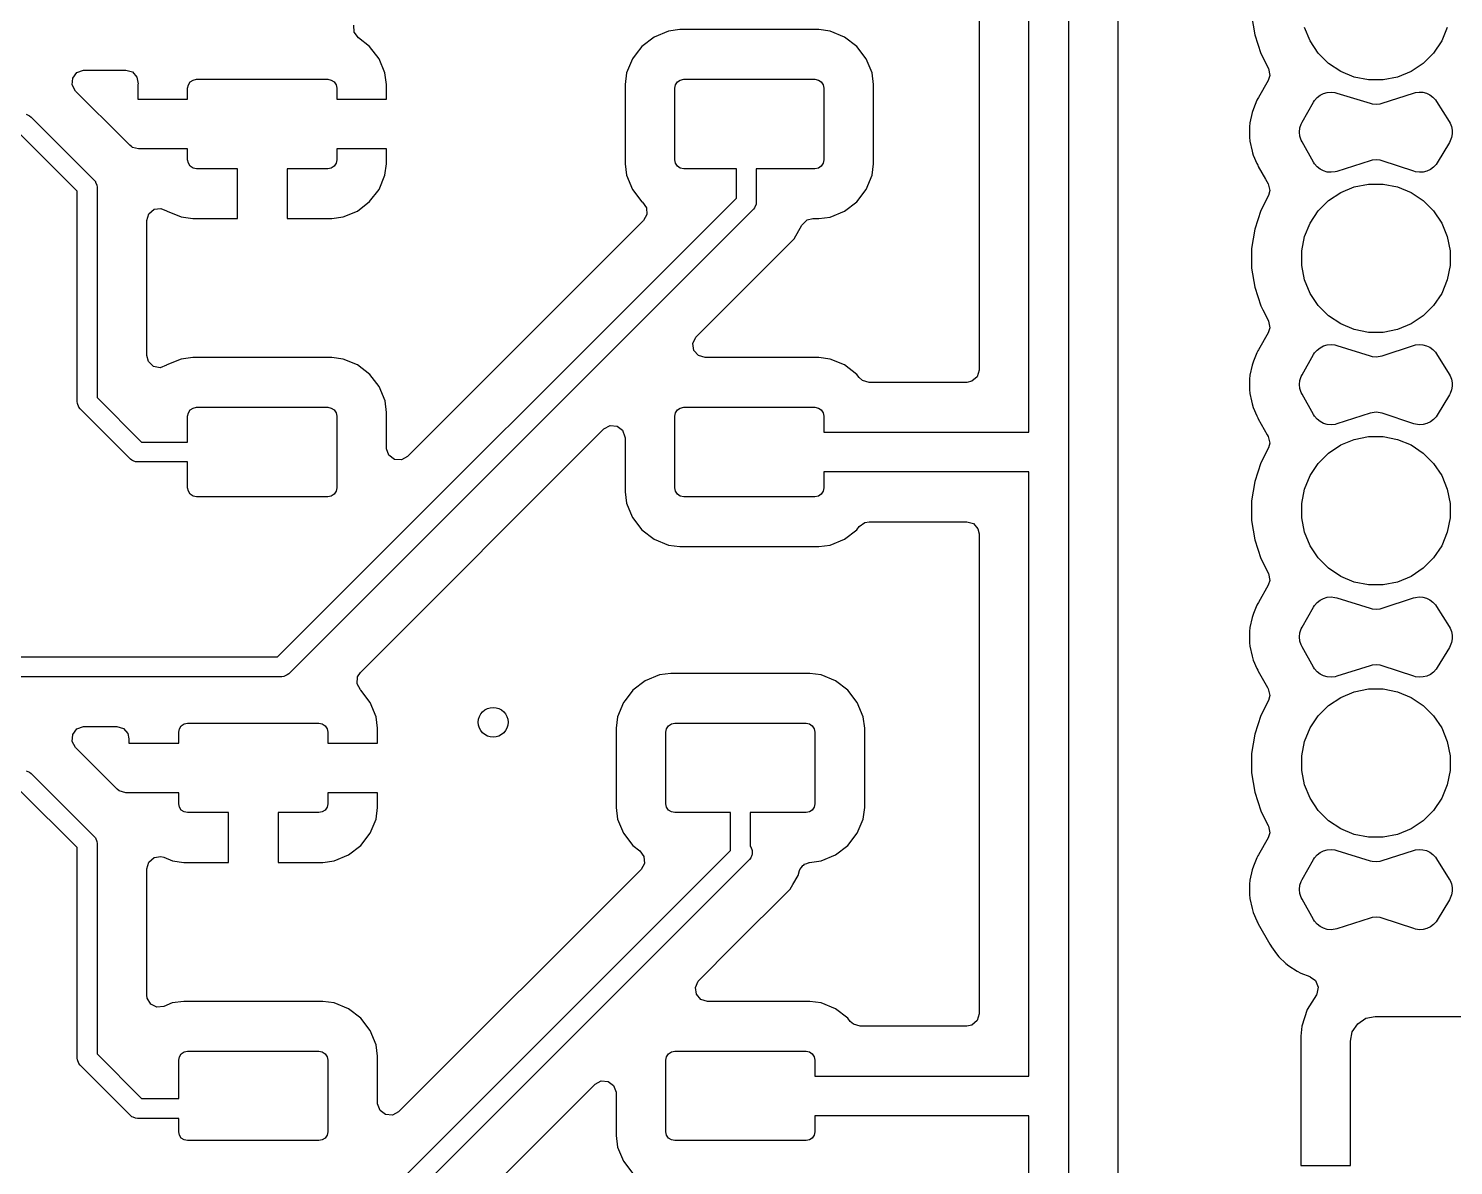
# Model space of a CAD drawing. Header units: millimetres. Extents: x 69 to 174, y -160 to -92.
# Drawn here: x 96.25 to 110.58, y -112.36 to -100.92 of the extents above; entities that cross this region are included whole.
import ezdxf

# ---------------------------------------------------------------- set-up
doc = ezdxf.new("R2010")
doc.units = ezdxf.units.MM
doc.layers.add('Front', color=13, linetype='CONTINUOUS', true_color=0xc83434)

msp = doc.modelspace()

# ---------------------------------------------------------------- linework, layer by layer
at = {"layer": 'Front', "linetype": 'CONTINUOUS'}
for p, q in [((107.2105, -114.163986), (107.2105, -95.241519)), ((106.71, -98.71), (106.71, -105.06)), ((106.31, -104.986), (106.31, -98.782)), ((105.8095, -99.4065), (105.8095, -104.3615)), ((99.525328, -100.96187), (99.521173, -100.892124)), ((108.5515, -100.794331), (108.58229, -100.988735)), ((99.56653, -101.018298), (99.525328, -100.96187)), ((99.679792, -101.105207), (99.56653, -101.018298)), ((102.541202, -101.0102), (102.417851, -101.104851)), ((102.541205, -101.010198), (102.541202, -101.010199)), ((102.541202, -101.010199), (102.541202, -101.0102)), ((102.684848, -100.950699), (102.541205, -101.010198)), ((102.684857, -100.950696), (102.684848, -100.950699)), ((102.800296, -100.9355), (102.684857, -100.950696)), ((104.197701, -100.9355), (102.800296, -100.9355)), ((104.313149, -100.950698), (104.197701, -100.9355)), ((104.313151, -100.950699), (104.313149, -100.950698)), ((104.456794, -101.010198), (104.313151, -100.950699)), ((104.456798, -101.0102), (104.456794, -101.010198)), ((104.580149, -101.104851), (104.456798, -101.0102)), ((108.58229, -100.988735), (108.643117, -101.175938)), ((109.140559, -101.049457), (109.084295, -100.913623)), ((109.222242, -101.171704), (109.140559, -101.049457)), ((110.463441, -101.049457), (110.381758, -101.171704)), ((110.519705, -100.913623), (110.463441, -101.049457)), ((99.774366, -101.228457), (99.679792, -101.105207)), ((102.361703, -101.178025), (102.323198, -101.228205)), ((102.417851, -101.104851), (102.361703, -101.178025)), ((104.6748, -101.228202), (104.580149, -101.104851)), ((108.643117, -101.175938), (108.720905, -101.328604)), ((109.326205, -101.275667), (109.222242, -101.171704)), ((110.381758, -101.171704), (110.277795, -101.275667)), ((99.774366, -101.228458), (99.774366, -101.228457)), ((99.833812, -101.371975), (99.774366, -101.228458)), ((102.323198, -101.228205), (102.263699, -101.371848)), ((104.734301, -101.371849), (104.6748, -101.228202)), ((108.720905, -101.328604), (108.733801, -101.397273)), ((109.448452, -101.35735), (109.326205, -101.275667)), ((110.277795, -101.275667), (110.155548, -101.35735)), ((96.687476, -101.492858), (96.69246, -101.423166)), ((96.69246, -101.423166), (96.734332, -101.367233)), ((96.734332, -101.367233), (96.799796, -101.342816)), ((96.799796, -101.342816), (96.808642, -101.3425)), ((96.808642, -101.3425), (97.226672, -101.3425)), ((97.226672, -101.3425), (97.293711, -101.362185)), ((97.293711, -101.362185), (97.339466, -101.414989)), ((97.339466, -101.414989), (97.349612, -101.482679)), ((97.349612, -101.482679), (97.349, -101.487329)), ((97.855851, -101.491558), (97.87536, -101.46236)), ((97.87536, -101.46236), (97.904558, -101.442851)), ((97.904558, -101.442851), (97.939, -101.436)), ((97.939, -101.436), (99.259, -101.436)), ((99.259, -101.436), (99.293442, -101.442851)), ((99.293442, -101.442851), (99.32264, -101.46236)), ((99.32264, -101.46236), (99.342149, -101.491558)), ((99.833814, -101.37198), (99.833812, -101.371975)), ((99.849, -101.487329), (99.833814, -101.37198)), ((102.263698, -101.37185), (102.2485, -101.487298)), ((102.263699, -101.371848), (102.263698, -101.37185)), ((102.755851, -101.491558), (102.77536, -101.46236)), ((102.77536, -101.46236), (102.804558, -101.442851)), ((102.804558, -101.442851), (102.839, -101.436)), ((102.839, -101.436), (104.159, -101.436)), ((104.159, -101.436), (104.193442, -101.442851)), ((104.193442, -101.442851), (104.22264, -101.46236)), ((104.22264, -101.46236), (104.242149, -101.491558)), ((104.734301, -101.37185), (104.734301, -101.371849)), ((104.734303, -101.371857), (104.734301, -101.37185)), ((104.749499, -101.487296), (104.734303, -101.371857)), ((108.718233, -101.446155), (108.6205, -101.618167)), ((108.733801, -101.397273), (108.718233, -101.446155)), ((109.584286, -101.413614), (109.448452, -101.35735)), ((109.728487, -101.442298), (109.584286, -101.413614)), ((109.875513, -101.442298), (109.728487, -101.442298)), ((110.019714, -101.413614), (109.875513, -101.442298)), ((110.155548, -101.35735), (110.019714, -101.413614)), ((96.720961, -101.554181), (96.687476, -101.492858)), ((97.206258, -102.039478), (96.720961, -101.554181)), ((97.349, -101.487329), (97.349, -101.636)), ((97.849, -101.526), (97.855851, -101.491558)), ((97.849, -101.636), (97.849, -101.526)), ((99.342149, -101.491558), (99.349, -101.526)), ((99.349, -101.526), (99.349, -101.636)), ((99.849, -101.636), (99.849, -101.487329)), ((102.2485, -101.487298), (102.2485, -102.284703)), ((102.749, -101.526), (102.755851, -101.491558)), ((102.749, -102.246), (102.749, -101.526)), ((104.242149, -101.491558), (104.249, -101.526)), ((104.249, -101.526), (104.249, -102.246)), ((104.749499, -101.487298), (104.749499, -101.487296)), ((104.749499, -101.4873), (104.749499, -101.487298)), ((104.7495, -102.284701), (104.749499, -101.4873)), ((108.6205, -101.618167), (108.614463, -101.629104)), ((109.184731, -101.649287), (109.209965, -101.619922)), ((109.209965, -101.619922), (109.240375, -101.595957)), ((109.240375, -101.595957), (109.274826, -101.578287)), ((109.274826, -101.578287), (109.312032, -101.567572)), ((109.312032, -101.567572), (109.350604, -101.564211)), ((109.350604, -101.564211), (109.389102, -101.56833)), ((109.389102, -101.56833), (109.40773, -101.573619)), ((109.40773, -101.573619), (109.743712, -101.677468)), ((109.864385, -101.676661), (110.180686, -101.574239)), ((110.180686, -101.574239), (110.198849, -101.568823)), ((110.198849, -101.568823), (110.236456, -101.564142)), ((110.236456, -101.564142), (110.274272, -101.566623)), ((110.274272, -101.566623), (110.310945, -101.576177)), ((110.310945, -101.576177), (110.345164, -101.592462)), ((110.345164, -101.592462), (110.375707, -101.614897)), ((110.375707, -101.614897), (110.401481, -101.642679)), ((97.349, -101.636), (97.849, -101.636)), ((99.349, -101.636), (99.849, -101.636)), ((108.55641, -101.770607), (108.534966, -101.872148)), ((108.556413, -101.770596), (108.55641, -101.770607)), ((108.569013, -101.731391), (108.556413, -101.770596)), ((108.569014, -101.731388), (108.569013, -101.731391)), ((108.604724, -101.647275), (108.569014, -101.731388)), ((108.614463, -101.629104), (108.604724, -101.647275)), ((109.059998, -101.867911), (109.174778, -101.665898)), ((109.174778, -101.665898), (109.184731, -101.649287)), ((109.743712, -101.677468), (109.763398, -101.683035)), ((109.763398, -101.683035), (109.804114, -101.686934)), ((109.804114, -101.686934), (109.844776, -101.682491)), ((109.844776, -101.682491), (109.864385, -101.676661)), ((110.401481, -101.642679), (110.411899, -101.658513)), ((110.411899, -101.658513), (110.538898, -101.861711)), ((96.223054, -101.787921), (96.259102, -101.802853)), ((96.259102, -101.802853), (96.274256, -101.815289)), ((96.274256, -101.815289), (96.908255, -102.449289)), ((108.530638, -101.9131), (108.530386, -102.016912)), ((108.534966, -101.872148), (108.530638, -101.91309)), ((108.530638, -101.91309), (108.530638, -101.9131)), ((109.037667, -101.925273), (109.050268, -101.886066)), ((109.050268, -101.886066), (109.059998, -101.867911)), ((110.538898, -101.861711), (110.5483, -101.877547)), ((110.5483, -101.877547), (110.561774, -101.911819)), ((110.561774, -101.911819), (110.56875, -101.947978)), ((96.737545, -102.561421), (96.162123, -101.986)), ((97.206261, -102.03948), (97.206258, -102.039478)), ((97.266467, -102.099686), (97.206261, -102.03948)), ((108.530386, -102.016912), (108.530387, -102.016923)), ((108.530387, -102.016923), (108.534514, -102.057875)), ((108.534514, -102.057875), (108.534515, -102.057884)), ((108.534515, -102.057884), (108.555472, -102.15955)), ((109.033339, -101.966228), (109.037667, -101.925273)), ((109.037468, -102.007203), (109.033339, -101.966228)), ((109.04988, -102.04647), (109.037468, -102.007203)), ((109.059522, -102.064672), (109.04988, -102.04647)), ((110.549477, -102.055497), (110.540286, -102.071457)), ((110.562495, -102.02105), (110.549477, -102.055497)), ((110.568993, -101.984802), (110.562495, -102.02105)), ((110.56875, -101.947978), (110.568993, -101.984802)), ((97.287104, -102.116315), (97.266467, -102.099686)), ((97.289699, -102.117077), (97.287104, -102.116315)), ((97.294717, -102.120833), (97.289699, -102.117077)), ((97.324706, -102.127356), (97.294717, -102.120833)), ((97.354143, -102.136), (97.324706, -102.127356)), ((97.849, -102.136), (97.354143, -102.136)), ((97.849, -102.246), (97.849, -102.136)), ((99.849, -102.136), (99.349, -102.136)), ((99.349, -102.136), (99.349, -102.246)), ((99.849, -102.28467), (99.849, -102.136)), ((108.555472, -102.15955), (108.555474, -102.159558)), ((108.555474, -102.159558), (108.560286, -102.174783)), ((108.560286, -102.174783), (108.567886, -102.198825)), ((108.567886, -102.198825), (108.603183, -102.283095)), ((109.174392, -102.269141), (109.059522, -102.064672)), ((110.540286, -102.071457), (110.416737, -102.275084)), ((97.855851, -102.280442), (97.849, -102.246)), ((97.87536, -102.30964), (97.855851, -102.280442)), ((97.904558, -102.329149), (97.87536, -102.30964)), ((97.939, -102.336), (97.904558, -102.329149)), ((98.349, -102.336), (97.939, -102.336)), ((98.349, -102.836), (98.349, -102.336)), ((99.259, -102.336), (98.849, -102.336)), ((98.849, -102.336), (98.849, -102.836)), ((99.293442, -102.329149), (99.259, -102.336)), ((99.32264, -102.30964), (99.293442, -102.329149)), ((99.342149, -102.280442), (99.32264, -102.30964)), ((99.349, -102.246), (99.342149, -102.280442)), ((99.833814, -102.400019), (99.849, -102.28467)), ((102.2485, -102.284703), (102.263696, -102.400142)), ((102.755851, -102.280442), (102.749, -102.246)), ((102.77536, -102.30964), (102.755851, -102.280442)), ((102.804558, -102.329149), (102.77536, -102.30964)), ((102.839, -102.336), (102.804558, -102.329149)), ((103.368945, -102.336), (102.839, -102.336)), ((103.368945, -102.630978), (103.368945, -102.336)), ((104.159, -102.336), (103.568945, -102.336)), ((103.568945, -102.336), (103.568945, -102.6724)), ((104.193442, -102.329149), (104.159, -102.336)), ((104.22264, -102.30964), (104.193442, -102.329149)), ((104.242149, -102.280442), (104.22264, -102.30964)), ((104.249, -102.246), (104.242149, -102.280442)), ((104.734301, -102.400151), (104.7495, -102.284701)), ((108.603183, -102.283095), (108.612825, -102.301297)), ((108.612825, -102.301297), (108.618808, -102.312264)), ((108.618808, -102.312264), (108.691099, -102.440943)), ((109.184378, -102.285948), (109.174392, -102.269141)), ((109.209775, -102.315661), (109.184378, -102.285948)), ((109.240454, -102.339882), (109.209775, -102.315661)), ((109.275249, -102.357691), (109.240454, -102.339882)), ((109.742393, -102.255815), (109.409401, -102.361767)), ((109.762491, -102.24999), (109.742393, -102.255815)), ((109.804123, -102.245852), (109.762491, -102.24999)), ((109.845708, -102.250442), (109.804123, -102.245852)), ((109.865742, -102.256485), (109.845708, -102.250442)), ((110.183041, -102.361254), (109.865742, -102.256485)), ((110.349737, -102.342746), (110.315108, -102.359442)), ((110.380542, -102.319746), (110.349737, -102.342746)), ((110.40639, -102.29129), (110.380542, -102.319746)), ((110.416737, -102.275084), (110.40639, -102.29129)), ((96.908255, -102.449289), (96.920692, -102.464442)), ((96.920692, -102.464442), (96.922746, -102.469402)), ((96.922746, -102.469402), (96.935624, -102.500491)), ((99.774366, -102.543541), (99.833812, -102.400024)), ((99.833812, -102.400024), (99.833814, -102.400019)), ((102.263696, -102.400142), (102.263699, -102.400151)), ((102.263699, -102.400151), (102.323093, -102.543541)), ((104.6748, -102.543798), (104.734301, -102.400151)), ((108.691099, -102.440943), (108.717571, -102.488062)), ((108.717571, -102.488062), (108.733245, -102.556151)), ((109.312838, -102.368412), (109.275249, -102.357691)), ((109.351793, -102.371636), (109.312838, -102.368412)), ((109.390633, -102.367242), (109.351793, -102.371636)), ((109.409401, -102.361767), (109.390633, -102.367242)), ((110.201432, -102.366862), (110.183041, -102.361254)), ((110.239567, -102.371727), (110.201432, -102.366862)), ((110.277929, -102.369223), (110.239567, -102.371727)), ((110.315108, -102.359442), (110.277929, -102.369223)), ((96.737545, -104.679), (96.737545, -102.561421)), ((96.935624, -102.500491), (96.937545, -102.52)), ((96.937545, -102.52), (96.937545, -104.637578)), ((98.753923, -107.246), (103.368945, -102.630978)), ((99.679792, -102.666792), (99.774366, -102.543542)), ((99.774366, -102.543542), (99.774366, -102.543541)), ((102.323093, -102.543541), (102.3232, -102.543798)), ((102.3232, -102.543798), (102.417851, -102.667149)), ((104.580149, -102.667149), (104.6748, -102.543798)), ((108.719948, -102.605092), (108.643117, -102.755879)), ((108.733245, -102.556151), (108.719948, -102.605092)), ((109.326205, -102.656151), (109.448452, -102.574468)), ((109.448452, -102.574468), (109.584286, -102.518204)), ((109.584286, -102.518204), (109.728487, -102.48952)), ((109.728487, -102.48952), (109.875513, -102.48952)), ((109.875513, -102.48952), (110.019714, -102.518204)), ((110.019714, -102.518204), (110.155548, -102.574468)), ((110.155548, -102.574468), (110.277795, -102.656151)), ((97.45773, -102.78969), (97.510534, -102.743935)), ((97.510534, -102.743935), (97.579692, -102.733991)), ((97.579692, -102.733991), (97.637536, -102.758357)), ((97.637536, -102.758357), (97.641455, -102.761364)), ((97.641455, -102.761364), (97.641458, -102.761366)), ((97.641458, -102.761366), (97.784975, -102.820812)), ((103.539656, -102.74311), (98.866056, -107.416711)), ((99.413024, -102.820812), (99.556541, -102.761366)), ((99.556541, -102.761366), (99.556542, -102.761366)), ((99.556542, -102.761366), (99.679792, -102.666792)), ((102.417851, -102.667149), (102.422859, -102.670992)), ((102.422859, -102.670992), (102.464063, -102.727416)), ((102.464063, -102.727416), (102.468221, -102.797162)), ((103.552093, -102.727957), (103.539656, -102.74311)), ((103.567024, -102.691909), (103.552093, -102.727957)), ((103.568945, -102.6724), (103.567024, -102.691909)), ((104.313151, -102.821301), (104.456798, -102.7618)), ((104.456798, -102.7618), (104.580149, -102.667149)), ((108.643117, -102.755879), (108.58229, -102.943082)), ((109.140559, -102.882361), (109.222242, -102.760114)), ((109.222242, -102.760114), (109.326205, -102.656151)), ((110.277795, -102.656151), (110.381758, -102.760114)), ((110.381758, -102.760114), (110.463441, -102.882361)), ((97.438045, -102.856729), (97.45773, -102.78969)), ((97.438045, -104.21464), (97.438045, -102.856729)), ((97.784975, -102.820812), (97.78498, -102.820814)), ((97.78498, -102.820814), (97.900329, -102.836)), ((97.900329, -102.836), (98.349, -102.836)), ((98.849, -102.836), (99.297671, -102.836)), ((99.297671, -102.836), (99.413019, -102.820814)), ((99.413019, -102.820814), (99.413024, -102.820812)), ((102.435057, -102.85705), (100.06118, -105.230928)), ((102.468221, -102.797162), (102.435057, -102.85705)), ((103.949465, -103.041116), (104.028522, -102.904184)), ((104.028522, -102.904181), (104.031803, -102.8985)), ((104.028522, -102.904184), (104.028522, -102.904181)), ((104.031803, -102.8985), (104.08237, -102.850284)), ((104.08237, -102.850284), (104.139191, -102.836499)), ((104.139191, -102.836499), (104.197703, -102.836499)), ((104.197703, -102.836499), (104.313142, -102.821303)), ((104.313142, -102.821303), (104.313146, -102.821301)), ((104.313146, -102.821301), (104.313151, -102.821301)), ((109.084295, -103.018195), (109.140559, -102.882361)), ((110.463441, -102.882361), (110.519705, -103.018195)), ((102.966744, -104.023836), (103.949465, -103.041116)), ((108.58229, -102.943082), (108.5515, -103.137486)), ((109.055611, -103.162396), (109.084295, -103.018195)), ((110.519705, -103.018195), (110.548389, -103.162396)), ((108.5515, -103.137486), (108.5515, -103.334331)), ((109.055611, -103.309422), (109.055611, -103.162396)), ((110.548389, -103.162396), (110.548389, -103.309422)), ((108.5515, -103.334331), (108.58229, -103.528735)), ((109.084295, -103.453623), (109.055611, -103.309422)), ((110.548389, -103.309422), (110.519705, -103.453623)), ((109.140559, -103.589457), (109.084295, -103.453623)), ((110.519705, -103.453623), (110.463441, -103.589457)), ((108.58229, -103.528735), (108.643117, -103.715938)), ((109.222242, -103.711704), (109.140559, -103.589457)), ((110.463441, -103.589457), (110.381758, -103.711704)), ((108.643117, -103.715938), (108.663204, -103.75536)), ((108.663204, -103.75536), (108.720263, -103.867345)), ((109.326205, -103.815667), (109.222242, -103.711704)), ((110.381758, -103.711704), (110.277795, -103.815667)), ((108.720263, -103.867345), (108.720905, -103.868604)), ((108.720905, -103.868604), (108.733801, -103.937273)), ((109.448452, -103.89735), (109.326205, -103.815667)), ((109.584286, -103.953614), (109.448452, -103.89735)), ((110.155548, -103.89735), (110.019714, -103.953614)), ((110.277795, -103.815667), (110.155548, -103.89735)), ((102.931703, -104.093853), (102.960728, -104.030297)), ((102.960728, -104.030297), (102.966744, -104.023836)), ((108.718233, -103.986155), (108.6205, -104.158167)), ((108.733801, -103.937273), (108.718233, -103.986155)), ((109.728487, -103.982298), (109.584286, -103.953614)), ((109.875513, -103.982298), (109.728487, -103.982298)), ((110.019714, -103.953614), (109.875513, -103.982298)), ((102.941647, -104.163011), (102.931703, -104.093853)), ((102.987402, -104.215815), (102.941647, -104.163011)), ((108.604724, -104.187275), (108.569014, -104.271388)), ((108.614463, -104.169104), (108.604724, -104.187275)), ((108.6205, -104.158167), (108.614463, -104.169104)), ((109.059998, -104.407911), (109.174778, -104.205898)), ((109.174778, -104.205898), (109.184731, -104.189287)), ((109.184731, -104.189287), (109.209965, -104.159922)), ((109.209965, -104.159922), (109.240375, -104.135957)), ((109.240375, -104.135957), (109.274826, -104.118287)), ((109.274826, -104.118287), (109.312032, -104.107572)), ((109.312032, -104.107572), (109.350604, -104.104211)), ((109.350604, -104.104211), (109.389102, -104.10833)), ((109.389102, -104.10833), (109.40773, -104.113619)), ((109.40773, -104.113619), (109.743712, -104.217468)), ((109.864385, -104.216661), (110.180686, -104.114239)), ((110.180686, -104.114239), (110.198849, -104.108823)), ((110.198849, -104.108823), (110.236456, -104.104142)), ((110.236456, -104.104142), (110.274272, -104.106623)), ((110.274272, -104.106623), (110.310945, -104.116177)), ((110.310945, -104.116177), (110.345164, -104.132462)), ((110.345164, -104.132462), (110.375707, -104.154897)), ((110.375707, -104.154897), (110.401481, -104.182679)), ((110.401481, -104.182679), (110.411899, -104.198513)), ((110.411899, -104.198513), (110.538898, -104.401711)), ((97.453925, -104.275352), (97.438045, -104.21464)), ((97.503912, -104.324169), (97.453925, -104.275352)), ((97.572356, -104.338211), (97.503912, -104.324169)), ((97.637526, -104.31302), (97.572356, -104.338211)), ((97.641199, -104.310201), (97.637526, -104.31302)), ((97.641204, -104.310198), (97.641199, -104.310201)), ((97.784848, -104.250699), (97.641204, -104.310198)), ((97.784857, -104.250696), (97.784848, -104.250699)), ((97.900296, -104.2355), (97.784857, -104.250696)), ((99.297701, -104.2355), (97.900296, -104.2355)), ((99.413149, -104.250698), (99.297701, -104.2355)), ((99.413151, -104.250699), (99.413149, -104.250698)), ((99.556794, -104.310198), (99.413151, -104.250699)), ((99.556798, -104.3102), (99.556794, -104.310198)), ((99.680149, -104.404851), (99.556798, -104.3102)), ((103.054441, -104.2355), (102.987402, -104.215815)), ((104.197702, -104.2355), (103.054441, -104.2355)), ((104.313149, -104.250698), (104.197702, -104.2355)), ((104.313151, -104.250699), (104.313149, -104.250698)), ((104.456794, -104.310198), (104.313151, -104.250699)), ((104.456798, -104.3102), (104.456794, -104.310198)), ((104.580149, -104.404851), (104.456798, -104.3102)), ((108.55641, -104.310607), (108.534966, -104.412148)), ((108.556413, -104.310596), (108.55641, -104.310607)), ((108.569013, -104.271391), (108.556413, -104.310596)), ((108.569014, -104.271388), (108.569013, -104.271391)), ((109.743712, -104.217468), (109.763398, -104.223035)), ((109.763398, -104.223035), (109.804114, -104.226934)), ((109.804114, -104.226934), (109.844776, -104.222491)), ((109.844776, -104.222491), (109.864385, -104.216661)), ((99.7748, -104.528202), (99.680149, -104.404851)), ((104.604809, -104.436989), (104.580149, -104.404851)), ((104.636144, -104.465815), (104.604809, -104.436989)), ((104.703183, -104.4855), (104.636144, -104.465815)), ((105.6855, -104.4855), (104.703183, -104.4855)), ((105.737011, -104.474294), (105.6855, -104.4855)), ((105.789815, -104.428539), (105.737011, -104.474294)), ((105.8095, -104.3615), (105.789815, -104.428539)), ((108.530638, -104.4531), (108.530386, -104.556912)), ((108.534966, -104.412148), (108.530638, -104.45309)), ((108.530638, -104.45309), (108.530638, -104.4531)), ((109.033339, -104.506228), (109.037667, -104.465273)), ((109.037667, -104.465273), (109.050268, -104.426066)), ((109.050268, -104.426066), (109.059998, -104.407911)), ((110.538898, -104.401711), (110.5483, -104.417547)), ((110.5483, -104.417547), (110.561774, -104.451819)), ((110.561774, -104.451819), (110.56875, -104.487978)), ((110.56875, -104.487978), (110.568993, -104.524802)), ((96.937545, -104.637578), (97.385966, -105.086)), ((99.834301, -104.671849), (99.7748, -104.528202)), ((108.530386, -104.556912), (108.530387, -104.556923)), ((108.530387, -104.556923), (108.534514, -104.597875)), ((108.534514, -104.597875), (108.534515, -104.597884)), ((108.534515, -104.597884), (108.549763, -104.671857)), ((109.037468, -104.547203), (109.033339, -104.506228)), ((109.04988, -104.58647), (109.037468, -104.547203)), ((109.059522, -104.604672), (109.04988, -104.58647)), ((109.174392, -104.809141), (109.059522, -104.604672)), ((110.540286, -104.611457), (110.416737, -104.815084)), ((110.549477, -104.595497), (110.540286, -104.611457)), ((110.562495, -104.56105), (110.549477, -104.595497)), ((110.568993, -104.524802), (110.562495, -104.56105)), ((96.739466, -104.698509), (96.737545, -104.679)), ((96.754398, -104.734557), (96.739466, -104.698509)), ((96.766834, -104.749711), (96.754398, -104.734557)), ((97.273834, -105.25671), (96.766834, -104.749711)), ((97.855851, -104.791558), (97.87536, -104.76236)), ((97.87536, -104.76236), (97.904558, -104.742851)), ((97.904558, -104.742851), (97.939, -104.736)), ((97.939, -104.736), (99.259, -104.736)), ((99.259, -104.736), (99.293442, -104.742851)), ((99.293442, -104.742851), (99.32264, -104.76236)), ((99.32264, -104.76236), (99.342149, -104.791558)), ((99.834301, -104.67185), (99.834301, -104.671849)), ((99.834303, -104.671857), (99.834301, -104.67185)), ((99.849499, -104.787296), (99.834303, -104.671857)), ((102.755851, -104.791558), (102.77536, -104.76236)), ((102.77536, -104.76236), (102.804558, -104.742851)), ((102.804558, -104.742851), (102.839, -104.736)), ((102.839, -104.736), (104.159, -104.736)), ((104.159, -104.736), (104.193442, -104.742851)), ((104.193442, -104.742851), (104.22264, -104.76236)), ((104.22264, -104.76236), (104.242149, -104.791558)), ((108.549763, -104.671857), (108.555474, -104.699558)), ((108.555474, -104.699558), (108.567886, -104.738825)), ((108.567886, -104.738825), (108.603183, -104.823095)), ((97.849, -104.826), (97.855851, -104.791558)), ((97.849, -105.086), (97.849, -104.826)), ((99.342149, -104.791558), (99.349, -104.826)), ((99.349, -104.826), (99.349, -105.546)), ((99.849499, -105.143247), (99.849499, -104.787296)), ((102.036821, -104.953758), (102.098142, -104.920275)), ((102.098142, -104.920275), (102.167834, -104.925259)), ((102.167834, -104.925259), (102.223767, -104.967131)), ((102.749, -104.826), (102.755851, -104.791558)), ((102.749, -105.546), (102.749, -104.826)), ((104.242149, -104.791558), (104.249, -104.826)), ((104.249, -104.826), (104.249, -104.986)), ((108.603183, -104.823095), (108.612825, -104.841297)), ((108.612825, -104.841297), (108.618808, -104.852264)), ((108.618808, -104.852264), (108.709299, -105.013339)), ((109.184378, -104.825948), (109.174392, -104.809141)), ((109.209775, -104.855661), (109.184378, -104.825948)), ((109.240454, -104.879882), (109.209775, -104.855661)), ((109.275249, -104.897691), (109.240454, -104.879882)), ((109.312838, -104.908412), (109.275249, -104.897691)), ((109.351793, -104.911636), (109.312838, -104.908412)), ((109.390633, -104.907242), (109.351793, -104.911636)), ((109.409401, -104.901767), (109.390633, -104.907242)), ((109.742393, -104.795815), (109.409401, -104.901767)), ((109.762491, -104.78999), (109.742393, -104.795815)), ((109.804123, -104.785852), (109.762491, -104.78999)), ((109.845708, -104.790442), (109.804123, -104.785852)), ((109.865742, -104.796485), (109.845708, -104.790442)), ((110.183041, -104.901254), (109.865742, -104.796485)), ((110.201432, -104.906862), (110.183041, -104.901254)), ((110.239567, -104.911727), (110.201432, -104.906862)), ((110.277929, -104.909223), (110.239567, -104.911727)), ((110.315108, -104.899442), (110.277929, -104.909223)), ((110.349737, -104.882746), (110.315108, -104.899442)), ((110.380542, -104.859746), (110.349737, -104.882746)), ((110.40639, -104.83129), (110.380542, -104.859746)), ((110.416737, -104.815084), (110.40639, -104.83129)), ((99.586261, -107.404318), (102.036821, -104.953758)), ((102.223767, -104.967131), (102.248184, -105.032595)), ((102.248184, -105.032595), (102.2485, -105.041441)), ((102.2485, -105.041441), (102.2485, -105.584703)), ((104.249, -104.986), (106.31, -104.986)), ((106.71, -105.06), (106.71, -111.664)), ((108.709299, -105.013339), (108.717571, -105.028062)), ((108.717571, -105.028062), (108.733245, -105.096151)), ((109.448452, -105.114468), (109.584286, -105.058204)), ((109.584286, -105.058204), (109.728487, -105.02952)), ((109.728487, -105.02952), (109.875513, -105.02952)), ((109.875513, -105.02952), (110.019714, -105.058204)), ((110.019714, -105.058204), (110.155548, -105.114468)), ((97.385966, -105.086), (97.849, -105.086)), ((99.849815, -105.152093), (99.849499, -105.143247)), ((99.874232, -105.217557), (99.849815, -105.152093)), ((108.719948, -105.145092), (108.643117, -105.295879)), ((108.733245, -105.096151), (108.719948, -105.145092)), ((109.222242, -105.300114), (109.326205, -105.196151)), ((109.326205, -105.196151), (109.448452, -105.114468)), ((110.155548, -105.114468), (110.277795, -105.196151)), ((110.277795, -105.196151), (110.381758, -105.300114)), ((97.288987, -105.269147), (97.273834, -105.25671)), ((97.299545, -105.27352), (97.288987, -105.269147)), ((97.325036, -105.284079), (97.299545, -105.27352)), ((97.344545, -105.286), (97.325036, -105.284079)), ((97.849, -105.286), (97.344545, -105.286)), ((97.849, -105.546), (97.849, -105.286)), ((99.930165, -105.259429), (99.874232, -105.217557)), ((99.999857, -105.264413), (99.930165, -105.259429)), ((100.06118, -105.230928), (99.999857, -105.264413)), ((108.643117, -105.295879), (108.58229, -105.483082)), ((109.140559, -105.422361), (109.222242, -105.300114)), ((110.381758, -105.300114), (110.463441, -105.422361)), ((106.31, -105.386), (104.249, -105.386)), ((104.249, -105.386), (104.249, -105.546)), ((106.31, -111.464), (106.31, -105.386)), ((108.58229, -105.483082), (108.5515, -105.677486)), ((109.084295, -105.558195), (109.140559, -105.422361)), ((110.463441, -105.422361), (110.519705, -105.558195)), ((97.855851, -105.580442), (97.849, -105.546)), ((97.87536, -105.60964), (97.855851, -105.580442)), ((97.904558, -105.629149), (97.87536, -105.60964)), ((97.939, -105.636), (97.904558, -105.629149)), ((99.259, -105.636), (97.939, -105.636)), ((99.293442, -105.629149), (99.259, -105.636)), ((99.32264, -105.60964), (99.293442, -105.629149)), ((99.342149, -105.580442), (99.32264, -105.60964)), ((99.349, -105.546), (99.342149, -105.580442)), ((102.2485, -105.584703), (102.263696, -105.700142)), ((102.755851, -105.580442), (102.749, -105.546)), ((102.77536, -105.60964), (102.755851, -105.580442)), ((102.804558, -105.629149), (102.77536, -105.60964)), ((102.839, -105.636), (102.804558, -105.629149)), ((104.159, -105.636), (102.839, -105.636)), ((104.193442, -105.629149), (104.159, -105.636)), ((104.22264, -105.60964), (104.193442, -105.629149)), ((104.242149, -105.580442), (104.22264, -105.60964)), ((104.249, -105.546), (104.242149, -105.580442)), ((109.055611, -105.702396), (109.084295, -105.558195)), ((110.519705, -105.558195), (110.548389, -105.702396)), ((102.263696, -105.700142), (102.263699, -105.700151)), ((102.263699, -105.700151), (102.321074, -105.838667)), ((108.5515, -105.677486), (108.5515, -105.874331)), ((109.055611, -105.849422), (109.055611, -105.702396)), ((110.548389, -105.702396), (110.548389, -105.849422)), ((102.321074, -105.838667), (102.3232, -105.843798)), ((102.3232, -105.843798), (102.417851, -105.967149)), ((104.604808, -105.935011), (104.661235, -105.893811)), ((104.661235, -105.893811), (104.703183, -105.8865)), ((104.703183, -105.8865), (105.6855, -105.8865)), ((105.6855, -105.8865), (105.752539, -105.906185)), ((105.752539, -105.906185), (105.798294, -105.958989)), ((108.5515, -105.874331), (108.58229, -106.068735)), ((109.084295, -105.993623), (109.055611, -105.849422)), ((110.548389, -105.849422), (110.519705, -105.993623)), ((102.417851, -105.967149), (102.541202, -106.0618)), ((102.541202, -106.0618), (102.684849, -106.121301)), ((104.313151, -106.121301), (104.456798, -106.0618)), ((104.456798, -106.0618), (104.580149, -105.967149)), ((104.580149, -105.967149), (104.604808, -105.935011)), ((105.798294, -105.958989), (105.8095, -106.0105)), ((105.8095, -106.0105), (105.8095, -110.8395)), ((108.58229, -106.068735), (108.643117, -106.255938)), ((109.140559, -106.129457), (109.084295, -105.993623)), ((110.519705, -105.993623), (110.463441, -106.129457)), ((102.684849, -106.121301), (102.800299, -106.1365)), ((102.800299, -106.1365), (104.1977, -106.136499)), ((104.1977, -106.136499), (104.197703, -106.136499)), ((104.197703, -106.136499), (104.313142, -106.121303)), ((104.313142, -106.121303), (104.313146, -106.121301)), ((104.313146, -106.121301), (104.313151, -106.121301)), ((109.222242, -106.251704), (109.140559, -106.129457)), ((110.463441, -106.129457), (110.381758, -106.251704)), ((108.643117, -106.255938), (108.720905, -106.408604)), ((109.326205, -106.355667), (109.222242, -106.251704)), ((109.448452, -106.43735), (109.326205, -106.355667)), ((110.277795, -106.355667), (110.155548, -106.43735)), ((110.381758, -106.251704), (110.277795, -106.355667)), ((108.733801, -106.477273), (108.718233, -106.526155)), ((108.720905, -106.408604), (108.733801, -106.477273)), ((109.584286, -106.493614), (109.448452, -106.43735)), ((109.728487, -106.522298), (109.584286, -106.493614)), ((110.019714, -106.493614), (109.875513, -106.522298)), ((110.155548, -106.43735), (110.019714, -106.493614)), ((108.718233, -106.526155), (108.6205, -106.698167)), ((109.312032, -106.647572), (109.350604, -106.644211)), ((109.350604, -106.644211), (109.389102, -106.64833)), ((109.875513, -106.522298), (109.728487, -106.522298)), ((110.198849, -106.648823), (110.236456, -106.644142)), ((110.236456, -106.644142), (110.274272, -106.646623)), ((108.604724, -106.727275), (108.569014, -106.811388)), ((108.614463, -106.709104), (108.604724, -106.727275)), ((108.6205, -106.698167), (108.614463, -106.709104)), ((109.059998, -106.947911), (109.174778, -106.745898)), ((109.174778, -106.745898), (109.184731, -106.729287)), ((109.184731, -106.729287), (109.209965, -106.699922)), ((109.209965, -106.699922), (109.240375, -106.675957)), ((109.240375, -106.675957), (109.274826, -106.658287)), ((109.274826, -106.658287), (109.312032, -106.647572)), ((109.389102, -106.64833), (109.40773, -106.653619)), ((109.40773, -106.653619), (109.743712, -106.757468)), ((109.743712, -106.757468), (109.763398, -106.763035)), ((109.763398, -106.763035), (109.804114, -106.766934)), ((109.804114, -106.766934), (109.844776, -106.762491)), ((109.844776, -106.762491), (109.864385, -106.756661)), ((109.864385, -106.756661), (110.180686, -106.654239)), ((110.180686, -106.654239), (110.198849, -106.648823)), ((110.274272, -106.646623), (110.310945, -106.656177)), ((110.310945, -106.656177), (110.345164, -106.672462)), ((110.345164, -106.672462), (110.375707, -106.694897)), ((110.375707, -106.694897), (110.401481, -106.722679)), ((110.401481, -106.722679), (110.411899, -106.738513)), ((110.411899, -106.738513), (110.538898, -106.941711)), ((108.55641, -106.850607), (108.534966, -106.952148)), ((108.556413, -106.850596), (108.55641, -106.850607)), ((108.569013, -106.811391), (108.556413, -106.850596)), ((108.569014, -106.811388), (108.569013, -106.811391)), ((108.530638, -106.9931), (108.530386, -107.096912)), ((108.534966, -106.952148), (108.530638, -106.99309)), ((108.530638, -106.99309), (108.530638, -106.9931)), ((109.033339, -107.046228), (109.037667, -107.005273)), ((109.037468, -107.087203), (109.033339, -107.046228)), ((109.037667, -107.005273), (109.050268, -106.966066)), ((109.050268, -106.966066), (109.059998, -106.947911)), ((110.538898, -106.941711), (110.5483, -106.957547)), ((110.5483, -106.957547), (110.561774, -106.991819)), ((110.561774, -106.991819), (110.56875, -107.027978)), ((110.568993, -107.064802), (110.562495, -107.10105)), ((110.56875, -107.027978), (110.568993, -107.064802)), ((108.530386, -107.096912), (108.530387, -107.096923)), ((108.530387, -107.096923), (108.531267, -107.105653)), ((108.531267, -107.105653), (108.534515, -107.137885)), ((108.534515, -107.137885), (108.555474, -107.239558)), ((109.04988, -107.12647), (109.037468, -107.087203)), ((109.059522, -107.144672), (109.04988, -107.12647)), ((109.174392, -107.349141), (109.059522, -107.144672)), ((110.540286, -107.151457), (110.416737, -107.355084)), ((110.549477, -107.135497), (110.540286, -107.151457)), ((110.562495, -107.10105), (110.549477, -107.135497)), ((77.560945, -107.246), (98.753923, -107.246)), ((108.555474, -107.239558), (108.567886, -107.278825)), ((108.567886, -107.278825), (108.603183, -107.363095)), ((109.184378, -107.365948), (109.174392, -107.349141)), ((109.742393, -107.335815), (109.409401, -107.441767)), ((109.762491, -107.32999), (109.742393, -107.335815)), ((109.804123, -107.325852), (109.762491, -107.32999)), ((109.845708, -107.330442), (109.804123, -107.325852)), ((109.865742, -107.336485), (109.845708, -107.330442)), ((110.183041, -107.441254), (109.865742, -107.336485)), ((110.416737, -107.355084), (110.40639, -107.37129)), ((98.795345, -107.446), (77.602367, -107.446)), ((98.814854, -107.444079), (98.795345, -107.446)), ((98.850902, -107.429147), (98.814854, -107.444079)), ((98.866056, -107.416711), (98.850902, -107.429147)), ((99.552778, -107.518354), (99.557762, -107.448662)), ((99.557762, -107.448662), (99.586261, -107.404318)), ((102.451202, -107.4882), (102.327851, -107.582851)), ((102.451205, -107.488198), (102.451202, -107.488199)), ((102.451202, -107.488199), (102.451202, -107.4882)), ((102.594848, -107.428699), (102.451205, -107.488198)), ((102.594857, -107.428696), (102.594848, -107.428699)), ((102.710296, -107.4135), (102.594857, -107.428696)), ((104.107701, -107.4135), (102.710296, -107.4135)), ((104.223149, -107.428698), (104.107701, -107.4135)), ((104.223151, -107.428699), (104.223149, -107.428698)), ((104.366794, -107.488198), (104.223151, -107.428699)), ((104.366798, -107.4882), (104.366794, -107.488198)), ((104.490149, -107.582851), (104.366798, -107.4882)), ((108.603183, -107.363095), (108.612825, -107.381297)), ((108.612825, -107.381297), (108.618808, -107.392264)), ((108.618808, -107.392264), (108.710336, -107.555185)), ((109.209775, -107.395661), (109.184378, -107.365948)), ((109.240454, -107.419882), (109.209775, -107.395661)), ((109.275249, -107.437691), (109.240454, -107.419882)), ((109.312838, -107.448412), (109.275249, -107.437691)), ((109.351793, -107.451636), (109.312838, -107.448412)), ((109.390633, -107.447242), (109.351793, -107.451636)), ((109.409401, -107.441767), (109.390633, -107.447242)), ((110.201432, -107.446862), (110.183041, -107.441254)), ((110.239567, -107.451727), (110.201432, -107.446862)), ((110.277929, -107.449223), (110.239567, -107.451727)), ((110.315108, -107.439442), (110.277929, -107.449223)), ((110.349737, -107.422746), (110.315108, -107.439442)), ((110.380542, -107.399746), (110.349737, -107.422746)), ((110.40639, -107.37129), (110.380542, -107.399746)), ((99.586263, -107.579677), (99.552778, -107.518354)), ((99.589788, -107.583202), (99.586263, -107.579677)), ((99.684366, -107.706457), (99.589788, -107.583202)), ((102.327851, -107.582851), (102.249399, -107.685092)), ((104.5848, -107.706202), (104.490149, -107.582851)), ((108.710336, -107.555185), (108.717571, -107.568062)), ((108.717571, -107.568062), (108.733245, -107.636151)), ((108.733245, -107.636151), (108.719948, -107.685092)), ((109.448452, -107.654468), (109.584286, -107.598204)), ((109.584286, -107.598204), (109.728487, -107.56952)), ((109.728487, -107.56952), (109.875513, -107.56952)), ((109.875513, -107.56952), (110.019714, -107.598204)), ((110.019714, -107.598204), (110.155548, -107.654468)), ((99.684366, -107.706458), (99.684366, -107.706457)), ((99.743812, -107.849975), (99.684366, -107.706458)), ((102.233198, -107.706205), (102.173699, -107.849848)), ((102.249399, -107.685092), (102.233198, -107.706205)), ((104.644301, -107.849849), (104.5848, -107.706202)), ((108.719948, -107.685092), (108.643117, -107.835879)), ((109.222242, -107.840114), (109.326205, -107.736151)), ((109.326205, -107.736151), (109.448452, -107.654468)), ((110.155548, -107.654468), (110.277795, -107.736151)), ((110.277795, -107.736151), (110.381758, -107.840114)), ((97.78536, -107.94036), (97.814558, -107.920851)), ((97.814558, -107.920851), (97.849, -107.914)), ((97.849, -107.914), (99.169, -107.914)), ((99.169, -107.914), (99.203442, -107.920851)), ((99.203442, -107.920851), (99.23264, -107.94036)), ((99.743814, -107.84998), (99.743812, -107.849975)), ((99.759, -107.965329), (99.743814, -107.84998)), ((102.173698, -107.84985), (102.1585, -107.965298)), ((102.173699, -107.849848), (102.173698, -107.84985)), ((102.68536, -107.94036), (102.714558, -107.920851)), ((102.714558, -107.920851), (102.749, -107.914)), ((102.749, -107.914), (104.069, -107.914)), ((104.069, -107.914), (104.103442, -107.920851)), ((104.103442, -107.920851), (104.13264, -107.94036)), ((104.644301, -107.84985), (104.644301, -107.849849)), ((104.644303, -107.849857), (104.644301, -107.84985)), ((104.659499, -107.965296), (104.644303, -107.849857)), ((108.643117, -107.835879), (108.58229, -108.023082)), ((109.140559, -107.962361), (109.222242, -107.840114)), ((110.381758, -107.840114), (110.463441, -107.962361)), ((96.687476, -108.096858), (96.69246, -108.027166)), ((96.69246, -108.027166), (96.734332, -107.971233)), ((96.734332, -107.971233), (96.799796, -107.946816)), ((96.799796, -107.946816), (96.808642, -107.9465)), ((96.808642, -107.9465), (97.135, -107.9465)), ((97.135, -107.9465), (97.202039, -107.966185)), ((97.202039, -107.966185), (97.247794, -108.018989)), ((97.247794, -108.018989), (97.259, -108.0705)), ((97.259, -108.0705), (97.259, -108.114)), ((97.759, -108.004), (97.765851, -107.969558)), ((97.759, -108.114), (97.759, -108.004)), ((97.765851, -107.969558), (97.78536, -107.94036)), ((99.23264, -107.94036), (99.252149, -107.969558)), ((99.252149, -107.969558), (99.259, -108.004)), ((99.259, -108.004), (99.259, -108.114)), ((99.759, -108.114), (99.759, -107.965329)), ((102.1585, -107.965298), (102.1585, -108.762703)), ((102.659, -108.004), (102.665851, -107.969558)), ((102.659, -108.724), (102.659, -108.004)), ((102.665851, -107.969558), (102.68536, -107.94036)), ((104.13264, -107.94036), (104.152149, -107.969558)), ((104.152149, -107.969558), (104.159, -108.004)), ((104.159, -108.004), (104.159, -108.724)), ((104.659499, -107.965298), (104.659499, -107.965296)), ((104.659499, -107.9653), (104.659499, -107.965298)), ((104.6595, -108.762701), (104.659499, -107.9653)), ((108.58229, -108.023082), (108.5515, -108.217486)), ((109.084295, -108.098195), (109.140559, -107.962361)), ((110.463441, -107.962361), (110.519705, -108.098195)), ((96.720961, -108.158181), (96.687476, -108.096858)), ((97.140461, -108.577681), (96.720961, -108.158181)), ((97.259, -108.114), (97.759, -108.114)), ((99.259, -108.114), (99.759, -108.114)), ((108.5515, -108.217486), (108.5515, -108.414331)), ((109.055611, -108.242396), (109.084295, -108.098195)), ((110.519705, -108.098195), (110.548389, -108.242396)), ((109.055611, -108.389422), (109.055611, -108.242396)), ((110.548389, -108.242396), (110.548389, -108.389422)), ((96.223054, -108.391921), (96.259102, -108.406853)), ((96.259102, -108.406853), (96.274256, -108.419289)), ((96.274256, -108.419289), (96.908255, -109.053289)), ((108.5515, -108.414331), (108.58229, -108.608735)), ((109.084295, -108.533623), (109.055611, -108.389422)), ((110.548389, -108.389422), (110.519705, -108.533623)), ((96.737545, -109.165421), (96.162123, -108.59)), ((97.161103, -108.594315), (97.140461, -108.577681)), ((97.228142, -108.614), (97.161103, -108.594315)), ((97.759, -108.614), (97.228142, -108.614)), ((97.759, -108.724), (97.759, -108.614)), ((99.759, -108.614), (99.259, -108.614)), ((99.259, -108.614), (99.259, -108.724)), ((99.759, -108.76267), (99.759, -108.614)), ((108.58229, -108.608735), (108.643117, -108.795938)), ((109.140559, -108.669457), (109.084295, -108.533623)), ((110.519705, -108.533623), (110.463441, -108.669457)), ((97.765851, -108.758442), (97.759, -108.724)), ((97.78536, -108.78764), (97.765851, -108.758442)), ((97.814558, -108.807149), (97.78536, -108.78764)), ((99.23264, -108.78764), (99.203442, -108.807149)), ((99.252149, -108.758442), (99.23264, -108.78764)), ((99.259, -108.724), (99.252149, -108.758442)), ((99.743814, -108.878019), (99.759, -108.76267)), ((102.1585, -108.762703), (102.173696, -108.878142)), ((102.665851, -108.758442), (102.659, -108.724)), ((102.68536, -108.78764), (102.665851, -108.758442)), ((102.714558, -108.807149), (102.68536, -108.78764)), ((104.13264, -108.78764), (104.103442, -108.807149)), ((104.152149, -108.758442), (104.13264, -108.78764)), ((104.159, -108.724), (104.152149, -108.758442)), ((104.644301, -108.878151), (104.6595, -108.762701)), ((108.643117, -108.795938), (108.692174, -108.892216)), ((109.222242, -108.791704), (109.140559, -108.669457)), ((109.326205, -108.895667), (109.222242, -108.791704)), ((110.381758, -108.791704), (110.277795, -108.895667)), ((110.463441, -108.669457), (110.381758, -108.791704)), ((97.849, -108.814), (97.814558, -108.807149)), ((98.259, -108.814), (97.849, -108.814)), ((98.259, -109.314), (98.259, -108.814)), ((99.169, -108.814), (98.759, -108.814)), ((98.759, -108.814), (98.759, -109.314)), ((99.203442, -108.807149), (99.169, -108.814)), ((99.684366, -109.021541), (99.743812, -108.878024)), ((99.743812, -108.878024), (99.743814, -108.878019)), ((102.173696, -108.878142), (102.173699, -108.878151)), ((102.173699, -108.878151), (102.233093, -109.021541)), ((102.749, -108.814), (102.714558, -108.807149)), ((103.309, -108.814), (102.749, -108.814)), ((103.309, -109.193255), (103.309, -108.814)), ((104.069, -108.814), (103.509, -108.814)), ((103.509, -108.814), (103.509, -109.1537)), ((104.103442, -108.807149), (104.069, -108.814)), ((104.5848, -109.021798), (104.644301, -108.878151)), ((108.692174, -108.892216), (108.718345, -108.943581)), ((109.448452, -108.97735), (109.326205, -108.895667)), ((110.277795, -108.895667), (110.155548, -108.97735)), ((96.908255, -109.053289), (96.920692, -109.068442)), ((96.920692, -109.068442), (96.920692, -109.068443)), ((96.920692, -109.068443), (96.935624, -109.104491)), ((99.589792, -109.144792), (99.684366, -109.021542)), ((99.684366, -109.021542), (99.684366, -109.021541)), ((102.233093, -109.021541), (102.2332, -109.021798)), ((102.2332, -109.021798), (102.327851, -109.145149)), ((104.490149, -109.145149), (104.5848, -109.021798)), ((108.718233, -109.066155), (108.6205, -109.238167)), ((108.733801, -109.017273), (108.718233, -109.066155)), ((108.718345, -108.943581), (108.720905, -108.948604)), ((108.720905, -108.948604), (108.733801, -109.017273)), ((109.584286, -109.033614), (109.448452, -108.97735)), ((109.728487, -109.062298), (109.584286, -109.033614)), ((109.875513, -109.062298), (109.728487, -109.062298)), ((110.019714, -109.033614), (109.875513, -109.062298)), ((110.155548, -108.97735), (110.019714, -109.033614)), ((96.737545, -111.283), (96.737545, -109.165421)), ((96.935624, -109.104491), (96.937545, -109.124)), ((96.937545, -109.124), (96.937545, -111.241578)), ((98.652323, -113.85), (103.309006, -109.193317)), ((99.466542, -109.239366), (99.589792, -109.144792)), ((102.327851, -109.145149), (102.327853, -109.145151)), ((102.327853, -109.145151), (102.397593, -109.198665)), ((102.397593, -109.198665), (102.438796, -109.255093)), ((103.309006, -109.193317), (103.309, -109.193255)), ((103.509, -109.1537), (103.512892, -109.158443)), ((103.512892, -109.158443), (103.527824, -109.194491)), ((103.527824, -109.194491), (103.527824, -109.233509)), ((104.366798, -109.2398), (104.490149, -109.145149)), ((109.209965, -109.239922), (109.240375, -109.215957)), ((109.240375, -109.215957), (109.274826, -109.198287)), ((109.274826, -109.198287), (109.312032, -109.187572)), ((109.312032, -109.187572), (109.350604, -109.184211)), ((109.350604, -109.184211), (109.389102, -109.18833)), ((109.389102, -109.18833), (109.40773, -109.193619)), ((109.40773, -109.193619), (109.743712, -109.297468)), ((109.864385, -109.296661), (110.180686, -109.194239)), ((110.180686, -109.194239), (110.198849, -109.188823)), ((110.198849, -109.188823), (110.236456, -109.184142)), ((110.236456, -109.184142), (110.274272, -109.186623)), ((110.274272, -109.186623), (110.310945, -109.196177)), ((110.310945, -109.196177), (110.345164, -109.212462)), ((110.345164, -109.212462), (110.375707, -109.234897)), ((97.438045, -109.377967), (97.45773, -109.310928)), ((97.45773, -109.310928), (97.510534, -109.265173)), ((97.510534, -109.265173), (97.579692, -109.255229)), ((97.579692, -109.255229), (97.609498, -109.263406)), ((97.609498, -109.263406), (97.694978, -109.298813)), ((97.694978, -109.298813), (97.69498, -109.298814)), ((97.69498, -109.298814), (97.810329, -109.314)), ((97.810329, -109.314), (98.259, -109.314)), ((98.759, -109.314), (99.207671, -109.314)), ((103.500455, -109.284711), (98.764456, -114.020711)), ((99.207671, -109.314), (99.323019, -109.298814)), ((99.323019, -109.298814), (99.323024, -109.298812)), ((99.323024, -109.298812), (99.466541, -109.239366)), ((99.466541, -109.239366), (99.466542, -109.239366)), ((102.44295, -109.324839), (102.409787, -109.384721)), ((102.438796, -109.255093), (102.44295, -109.324839)), ((103.512892, -109.269558), (103.500455, -109.284711)), ((103.524301, -109.242013), (103.512892, -109.269558)), ((103.527824, -109.233509), (103.524301, -109.242013)), ((104.007543, -109.385277), (104.023694, -109.367028)), ((104.023694, -109.367028), (104.036378, -109.346219)), ((104.036378, -109.346219), (104.046437, -109.341332)), ((104.046437, -109.341332), (104.05385, -109.332957)), ((104.05385, -109.332957), (104.077305, -109.326337)), ((104.077305, -109.326337), (104.099225, -109.315689)), ((104.099225, -109.315689), (104.103697, -109.315188)), ((104.103677, -109.315029), (104.223142, -109.299303)), ((104.103697, -109.315188), (104.103677, -109.315029)), ((104.223142, -109.299303), (104.223146, -109.299301)), ((104.223146, -109.299301), (104.223151, -109.299301)), ((104.223151, -109.299301), (104.366798, -109.2398)), ((108.569013, -109.351391), (108.556413, -109.390596)), ((108.569014, -109.351388), (108.569013, -109.351391)), ((108.604724, -109.267275), (108.569014, -109.351388)), ((108.614463, -109.249104), (108.604724, -109.267275)), ((108.6205, -109.238167), (108.614463, -109.249104)), ((109.059998, -109.487911), (109.174778, -109.285898)), ((109.174778, -109.285898), (109.184731, -109.269287)), ((109.184731, -109.269287), (109.209965, -109.239922)), ((109.743712, -109.297468), (109.763398, -109.303035)), ((109.763398, -109.303035), (109.804114, -109.306934)), ((109.804114, -109.306934), (109.844776, -109.302491)), ((109.844776, -109.302491), (109.864385, -109.296661)), ((110.375707, -109.234897), (110.401481, -109.262679)), ((110.401481, -109.262679), (110.411899, -109.278513)), ((110.411899, -109.278513), (110.538898, -109.481711)), ((97.438045, -110.649491), (97.438045, -109.377967)), ((102.409787, -109.384721), (99.97118, -111.823329)), ((103.937456, -109.535618), (103.989322, -109.445785)), ((103.989322, -109.445785), (104.002865, -109.395241)), ((104.002865, -109.395241), (104.007543, -109.385277)), ((108.534966, -109.492148), (108.530638, -109.53309)), ((108.55641, -109.390607), (108.534966, -109.492148)), ((108.556413, -109.390596), (108.55641, -109.390607)), ((109.037667, -109.545273), (109.050268, -109.506066)), ((109.050268, -109.506066), (109.059998, -109.487911)), ((110.538898, -109.481711), (110.5483, -109.497547)), ((110.5483, -109.497547), (110.561774, -109.531819)), ((103.341241, -110.151738), (103.910264, -109.582716)), ((103.910264, -109.582716), (103.937456, -109.535618)), ((108.530638, -109.5331), (108.530386, -109.636912)), ((108.530386, -109.636912), (108.530387, -109.636923)), ((108.530387, -109.636923), (108.534514, -109.677875)), ((108.530638, -109.53309), (108.530638, -109.5331)), ((109.033339, -109.586228), (109.037667, -109.545273)), ((109.037468, -109.627203), (109.033339, -109.586228)), ((109.04988, -109.66647), (109.037468, -109.627203)), ((110.562495, -109.64105), (110.549477, -109.675497)), ((110.561774, -109.531819), (110.56875, -109.567978)), ((110.568993, -109.604802), (110.562495, -109.64105)), ((110.56875, -109.567978), (110.568993, -109.604802)), ((108.534514, -109.677875), (108.534515, -109.677884)), ((108.534515, -109.677884), (108.555472, -109.77955)), ((108.555472, -109.77955), (108.555474, -109.779558)), ((108.555474, -109.779558), (108.563769, -109.805802)), ((109.059522, -109.684672), (109.04988, -109.66647)), ((109.174392, -109.889141), (109.059522, -109.684672)), ((110.540286, -109.691457), (110.416737, -109.895084)), ((110.549477, -109.675497), (110.540286, -109.691457)), ((108.563769, -109.805802), (108.567886, -109.818825)), ((108.567886, -109.818825), (108.603183, -109.903095)), ((108.603183, -109.903095), (108.608158, -109.912486)), ((108.608158, -109.912486), (108.612821, -109.92129)), ((108.612821, -109.92129), (108.618804, -109.932257)), ((108.618804, -109.932257), (108.733704, -110.13678)), ((109.184378, -109.905948), (109.174392, -109.889141)), ((109.209775, -109.935661), (109.184378, -109.905948)), ((109.240454, -109.959882), (109.209775, -109.935661)), ((109.742393, -109.875815), (109.409401, -109.981767)), ((109.762491, -109.86999), (109.742393, -109.875815)), ((109.804123, -109.865852), (109.762491, -109.86999)), ((109.845708, -109.870442), (109.804123, -109.865852)), ((109.865742, -109.876485), (109.845708, -109.870442)), ((110.183041, -109.981254), (109.865742, -109.876485)), ((110.380542, -109.939746), (110.349737, -109.962746)), ((110.40639, -109.91129), (110.380542, -109.939746)), ((110.416737, -109.895084), (110.40639, -109.91129)), ((109.275249, -109.977691), (109.240454, -109.959882)), ((109.312838, -109.988412), (109.275249, -109.977691)), ((109.351793, -109.991636), (109.312838, -109.988412)), ((109.390633, -109.987242), (109.351793, -109.991636)), ((109.409401, -109.981767), (109.390633, -109.987242)), ((110.201432, -109.986862), (110.183041, -109.981254)), ((110.239567, -109.991727), (110.201432, -109.986862)), ((110.277929, -109.989223), (110.239567, -109.991727)), ((110.315108, -109.979442), (110.277929, -109.989223)), ((110.349737, -109.962746), (110.315108, -109.979442)), ((102.99116, -110.501819), (103.341241, -110.151738)), ((108.733704, -110.13678), (108.739799, -110.147325)), ((108.739799, -110.147325), (108.749794, -110.164149)), ((108.749794, -110.164149), (108.800119, -110.234391)), ((108.800119, -110.234391), (108.825516, -110.264105)), ((108.825516, -110.264105), (108.89654, -110.332416)), ((108.89654, -110.332416), (108.896544, -110.33242)), ((108.896544, -110.33242), (108.924975, -110.354865)), ((108.924975, -110.354865), (108.927218, -110.356636)), ((108.927218, -110.356636), (109.01014, -110.409866)), ((102.956103, -110.571853), (102.985128, -110.508297)), ((102.985128, -110.508297), (102.99116, -110.501819)), ((109.01014, -110.409866), (109.044935, -110.427675)), ((109.044935, -110.427675), (109.136601, -110.463805)), ((109.136601, -110.463805), (109.136611, -110.463807)), ((109.136611, -110.463807), (109.136619, -110.463811)), ((109.136619, -110.463811), (109.136865, -110.463895)), ((109.136865, -110.463895), (109.136908, -110.463925)), ((109.136908, -110.463925), (109.139416, -110.464914)), ((109.139416, -110.464914), (109.139177, -110.465519)), ((109.139177, -110.465519), (109.19404, -110.504055)), ((109.19404, -110.504055), (109.220426, -110.56875)), ((97.441897, -110.680156), (97.438045, -110.649491)), ((102.966047, -110.641011), (102.956103, -110.571853)), ((103.011802, -110.693815), (102.966047, -110.641011)), ((109.202605, -110.646431), (109.111043, -110.794875)), ((109.207646, -110.637441), (109.202605, -110.646431)), ((109.220426, -110.56875), (109.207646, -110.637441)), ((97.477548, -110.740245), (97.441897, -110.680156)), ((97.540027, -110.771521), (97.477548, -110.740245)), ((97.609497, -110.764052), (97.540027, -110.771521)), ((97.694845, -110.7287), (97.609497, -110.764052)), ((97.694857, -110.728696), (97.694845, -110.7287)), ((97.810296, -110.7135), (97.694857, -110.728696)), ((99.207701, -110.7135), (97.810296, -110.7135)), ((99.323149, -110.728698), (99.207701, -110.7135)), ((99.323151, -110.728699), (99.323149, -110.728698)), ((99.466794, -110.788198), (99.323151, -110.728699)), ((99.466798, -110.7882), (99.466794, -110.788198)), ((99.590149, -110.882851), (99.466798, -110.7882)), ((103.078841, -110.7135), (103.011802, -110.693815)), ((104.107701, -110.7135), (103.078841, -110.7135)), ((104.107702, -110.7135), (104.107701, -110.7135)), ((104.223149, -110.728698), (104.107702, -110.7135)), ((104.223151, -110.728699), (104.223149, -110.728698)), ((104.366794, -110.788198), (104.223151, -110.728699)), ((104.366798, -110.7882), (104.366794, -110.788198)), ((104.490149, -110.882851), (104.366798, -110.7882)), ((109.111041, -110.79488), (109.055894, -110.961302)), ((109.111043, -110.794875), (109.111041, -110.79488)), ((99.6848, -111.006202), (99.590149, -110.882851)), ((104.514809, -110.914989), (104.490149, -110.882851)), ((104.546144, -110.943815), (104.514809, -110.914989)), ((104.613183, -110.9635), (104.546144, -110.943815)), ((105.789815, -110.906539), (105.737011, -110.952294)), ((105.8095, -110.8395), (105.789815, -110.906539)), ((109.56443, -111.018329), (109.618623, -110.937223)), ((109.618623, -110.937223), (109.699729, -110.88303)), ((109.699729, -110.88303), (109.7954, -110.864)), ((109.7954, -110.864), (110.8954, -110.864)), ((99.744301, -111.149849), (99.6848, -111.006202)), ((105.6855, -110.9635), (104.613183, -110.9635)), ((105.737011, -110.952294), (105.6855, -110.9635)), ((109.055893, -110.961309), (109.0454, -111.064013)), ((109.0454, -111.064013), (109.0454, -112.364)), ((109.055894, -110.961302), (109.055893, -110.961309)), ((109.5454, -111.114), (109.56443, -111.018329)), ((97.78536, -111.24036), (97.814558, -111.220851)), ((97.814558, -111.220851), (97.849, -111.214)), ((97.849, -111.214), (99.169, -111.214)), ((99.169, -111.214), (99.203442, -111.220851)), ((99.203442, -111.220851), (99.23264, -111.24036)), ((99.744301, -111.149852), (99.744301, -111.149849)), ((99.744303, -111.149857), (99.744301, -111.149852)), ((99.759499, -111.265296), (99.744303, -111.149857)), ((102.68536, -111.24036), (102.714558, -111.220851)), ((102.714558, -111.220851), (102.749, -111.214)), ((102.749, -111.214), (104.069, -111.214)), ((104.069, -111.214), (104.103442, -111.220851)), ((104.103442, -111.220851), (104.13264, -111.24036)), ((109.5454, -112.364), (109.5454, -111.114)), ((96.739466, -111.302509), (96.737545, -111.283)), ((96.754398, -111.338557), (96.739466, -111.302509)), ((96.766834, -111.353711), (96.754398, -111.338557)), ((97.273834, -111.86071), (96.766834, -111.353711)), ((96.937545, -111.241578), (97.385966, -111.69)), ((97.759, -111.304), (97.765851, -111.269558)), ((97.759, -111.69), (97.759, -111.304)), ((97.765851, -111.269558), (97.78536, -111.24036)), ((99.23264, -111.24036), (99.252149, -111.269558)), ((99.252149, -111.269558), (99.259, -111.304)), ((99.259, -111.304), (99.259, -112.024)), ((99.759499, -111.735648), (99.759499, -111.265296)), ((102.659, -111.304), (102.665851, -111.269558)), ((102.659, -112.024), (102.659, -111.304)), ((102.665851, -111.269558), (102.68536, -111.24036)), ((104.13264, -111.24036), (104.152149, -111.269558)), ((104.152149, -111.269558), (104.159, -111.304)), ((104.159, -111.304), (104.159, -111.464)), ((101.946821, -111.546157), (102.008142, -111.512674)), ((102.008142, -111.512674), (102.077834, -111.517658)), ((102.077834, -111.517658), (102.133767, -111.55953)), ((104.159, -111.464), (106.31, -111.464)), ((99.488214, -114.004764), (101.946821, -111.546157)), ((102.133767, -111.55953), (102.158184, -111.624994)), ((102.158184, -111.624994), (102.1585, -111.63384)), ((102.1585, -111.63384), (102.1585, -112.062703)), ((97.385966, -111.69), (97.759, -111.69)), ((99.759815, -111.744494), (99.759499, -111.735648)), ((99.784232, -111.809958), (99.759815, -111.744494)), ((106.71, -111.664), (106.71, -115.383)), ((97.288987, -111.873147), (97.273834, -111.86071)), ((97.299545, -111.87752), (97.288987, -111.873147)), ((97.325036, -111.888079), (97.299545, -111.87752)), ((97.344545, -111.89), (97.325036, -111.888079)), ((97.759, -111.89), (97.344545, -111.89)), ((97.759, -112.024), (97.759, -111.89)), ((99.840165, -111.85183), (99.784232, -111.809958)), ((99.909857, -111.856814), (99.840165, -111.85183)), ((99.97118, -111.823329), (99.909857, -111.856814)), ((106.31, -111.864), (104.159, -111.864)), ((104.159, -111.864), (104.159, -112.024)), ((106.31, -115.300158), (106.31, -111.864)), ((97.765851, -112.058442), (97.759, -112.024)), ((97.78536, -112.08764), (97.765851, -112.058442)), ((97.814558, -112.107149), (97.78536, -112.08764)), ((99.23264, -112.08764), (99.203442, -112.107149)), ((99.252149, -112.058442), (99.23264, -112.08764)), ((99.259, -112.024), (99.252149, -112.058442)), ((102.1585, -112.062703), (102.173696, -112.178142)), ((102.665851, -112.058442), (102.659, -112.024)), ((102.68536, -112.08764), (102.665851, -112.058442)), ((102.714558, -112.107149), (102.68536, -112.08764)), ((104.13264, -112.08764), (104.103442, -112.107149)), ((104.152149, -112.058442), (104.13264, -112.08764)), ((104.159, -112.024), (104.152149, -112.058442)), ((97.849, -112.114), (97.814558, -112.107149)), ((99.169, -112.114), (97.849, -112.114)), ((99.203442, -112.107149), (99.169, -112.114)), ((102.173696, -112.178142), (102.173699, -112.178151)), ((102.173699, -112.178151), (102.232272, -112.319559)), ((102.749, -112.114), (102.714558, -112.107149)), ((104.069, -112.114), (102.749, -112.114)), ((104.103442, -112.107149), (104.069, -112.114)), ((102.232272, -112.319559), (102.2332, -112.321798)), ((102.2332, -112.321798), (102.327851, -112.445149)), ((109.0454, -112.364), (109.5454, -112.364))]:
    msp.add_line(p, q, dxfattribs=at)
at = {"layer": 'Front'}
msp.add_circle((100.922, -107.9048), 0.15, dxfattribs=at)

doc.saveas('drawing.dxf')
